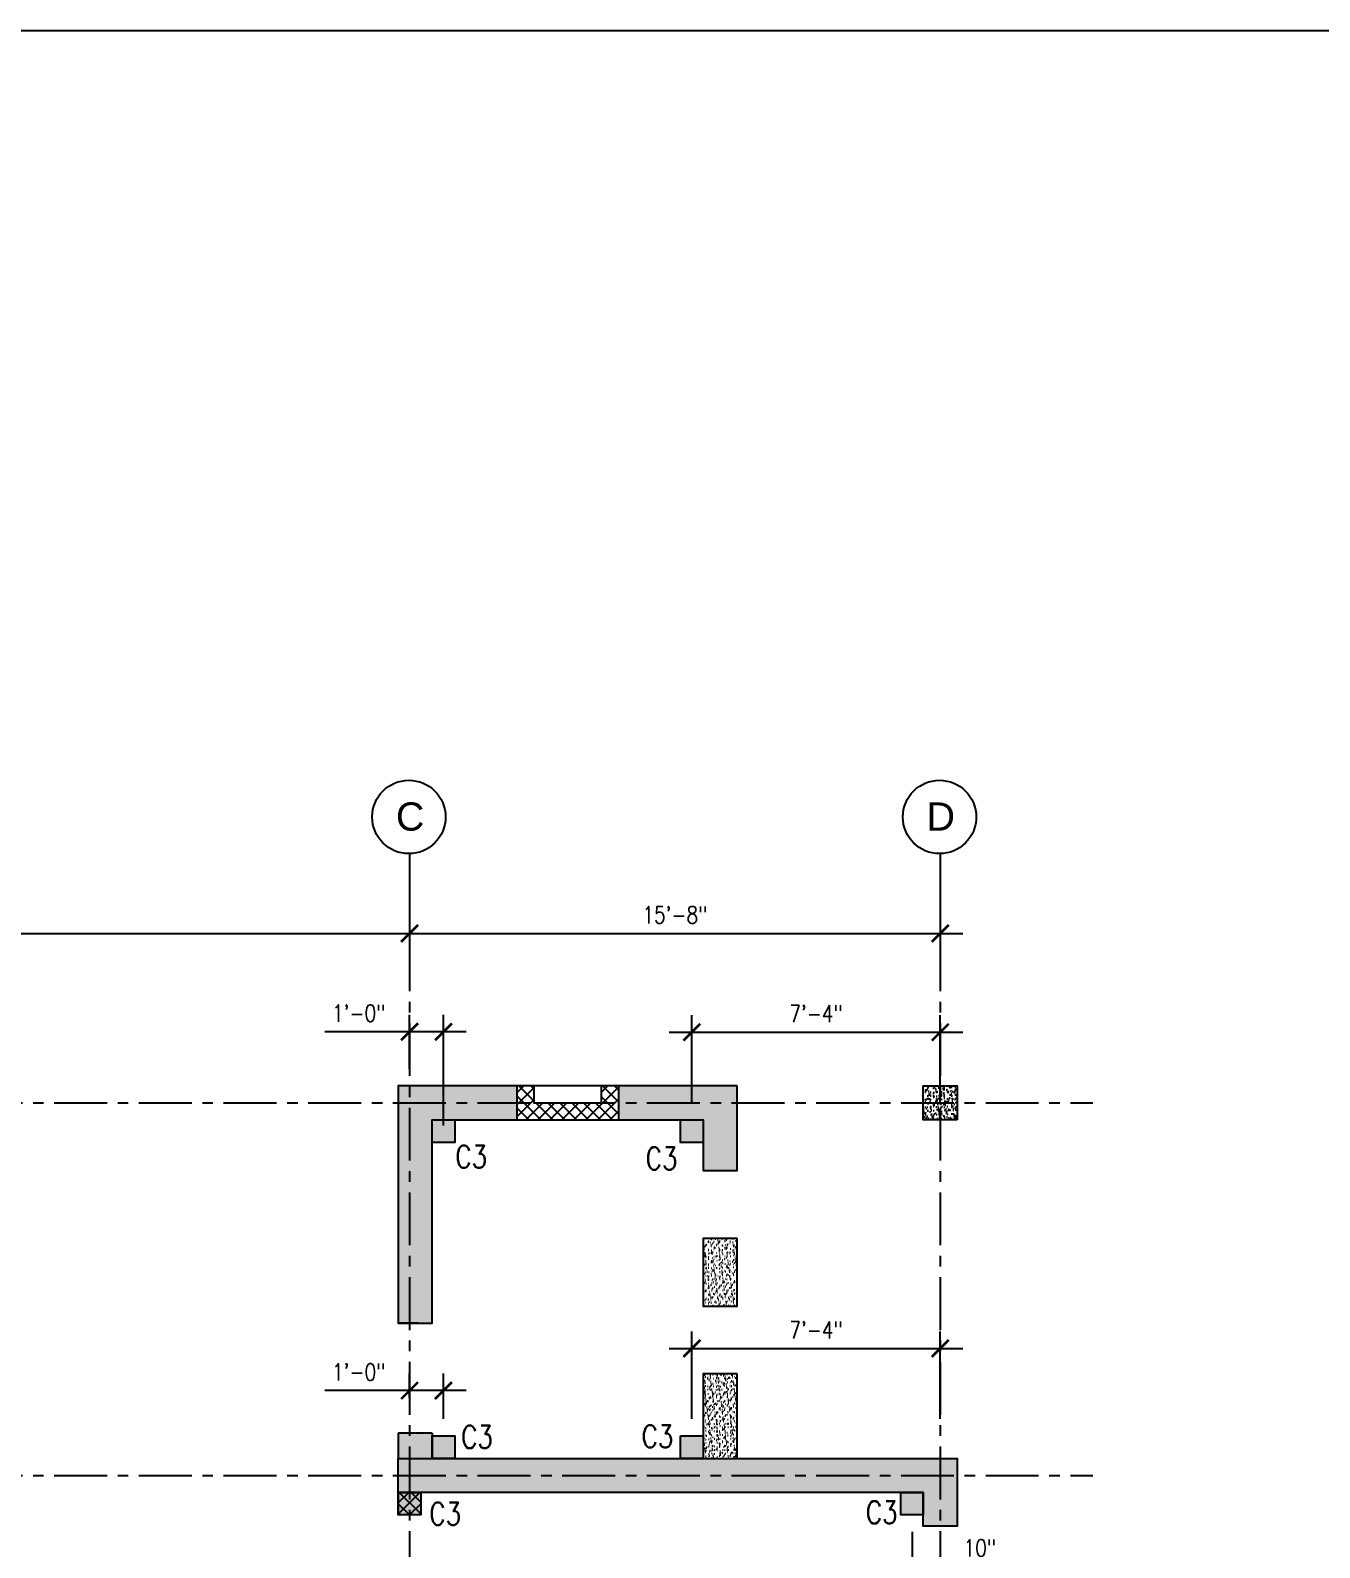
# Model space of a CAD drawing. Header units: inches. Extents: x 17147 to 26472, y -24737 to -16604.
# Drawn here: x 18139 to 18596, y -23266 to -22728 of the extents above; entities that cross this region are included whole.
import ezdxf
from ezdxf.enums import TextEntityAlignment as Align

# ---------------------------------------------------------------- set-up
doc = ezdxf.new("R2010")
doc.units = ezdxf.units.IN
doc.header["$MEASUREMENT"] = 0
doc.linetypes.add('CENTER', pattern=[2, 1.25, -0.25, 0.25, -0.25])
for name, color, linetype in [('A-HATCH RCC', 8, 'Continuous'), ('A-WALL-B', 33, 'Continuous'), ('A-WALL-RAMPED EARTH', 4, 'Continuous'), ('DIM', 2, 'Continuous'), ('DOOR', 4, 'Continuous'), ('GC', 3, 'Continuous'), ('Grid line', 1, 'CENTER'), ('GT', 4, 'Continuous'), ('LEVEL', 2, 'Continuous'), ('TEXT3', 4, 'Continuous'), ('WALL', 3, 'Continuous'), ('WALL HATCH', 252, 'Continuous')]:
    doc.layers.add(name, color=color, linetype=linetype)
doc.styles.add('dim', font='arial.ttf')
doc.styles.add('DIM 1_4 (A)', font='simplex.shx', dxfattribs={"width": 0.8})
doc.styles.add('DIM 3_16 (A)', font='simplex.shx', dxfattribs={"width": 0.8})
doc.dimstyles.new('DIM 3_16 (A)', dxfattribs={"dimtxt": 6, "dimasz": 6, "dimexe": 6, "dimexo": 6, "dimgap": 3, "dimtad": 1, "dimdec": 0, "dimzin": 3, "dimdsep": 46, "dimlunit": 4, "dimtxsty": 'DIM 3_16 (A)', "dimblk": 'ARCHTICK', "dimcen": 6, "dimdle": 8, "dimclrd": 2, "dimclre": 2, "dimclrt": 3, "dimadec": 0, "dimazin": 2, "dimtfac": 1, "dimtdec": 0, "dimtofl": 0, "dimtmove": 0, "dimatfit": 3, "dimfxl": 0, "dimtolj": 1, "dimtzin": 0, "dimlwd": -1, "dimlwe": -1, "dimarcsym": 0})
pattern_1 = [(127.5, (-13276982.5011, -107078831.9895), (-1.957652949317, -0.06400125184), [0, -1.54432, 0, -1.7272, 0, -1.651]), (97.5, (-13276982.501, -107078831.9895), (-2.867300402273, 1.79809313255), [0, -0.83312, 0, -1.39192, 0, -0.5334]), (57.5, (-13276982.5011, -107078833.2392), (-0.005748738714, 3.163969480966), [0, -0.508, 0, -1.8288, 0, -2.3876]), (47.5, (-13276982.501, -107078833.2392), (-0.89171729303, 3.05422580989), [0, -0.254, 0, -1.19888, 0, -1.3716])]

# ---------------------------------------------------------------- blocks, each defined once
blk = doc.blocks.new('_ARCHTICK')
at = {"color": 0, "linetype": 'ByBlock', "const_width": 0.15}
blk.add_lwpolyline([(-0.5, -0.5), (0.5, 0.5)], dxfattribs=at)
blk = doc.blocks.new('*D98')
at = {"layer": 'DEFPOINTS', "color": 0, "transparency": 16777216}
for p in [(17941.24, -23029.36), (18273.24, -23029.7), (18273.24, -23048.04)]:
    blk.add_point(p, dxfattribs=at)
at = {"layer": 'DIM', "color": 2, "transparency": 16777216}
for p, q in [((17941.24, -23035.36), (17941.24, -23054.04)), ((18273.24, -23035.7), (18273.24, -23054.04)), ((17933.24, -23048.04), (18281.24, -23048.04))]:
    blk.add_line(p, q, dxfattribs=at)
at = {"layer": 'DIM', "color": 2, "transparency": 16777216, "xscale": 6, "yscale": 6, "zscale": 6, "rotation": 180}
blk.add_blockref('_ARCHTICK', (17941.24, -23048.04), dxfattribs=at)
at = {"layer": 'DIM', "color": 2, "transparency": 16777216, "xscale": 6, "yscale": 6, "zscale": 6}
blk.add_blockref('_ARCHTICK', (18273.24, -23048.04), dxfattribs=at)
at = {"layer": 'DIM', "color": 3, "transparency": 16777216, "insert": (18107.24, -23041.47), "char_height": 6, "attachment_point": 5, "style": 'DIM 3_16 (A)'}
blk.add_mtext('\\A1;27\'-8"', dxfattribs=at)
blk = doc.blocks.new('*D99')
at = {"layer": 'DEFPOINTS', "color": 0, "transparency": 16777216}
for p in [(18273.24, -23029.51), (18461.24, -23029.7), (18461.24, -23048.04)]:
    blk.add_point(p, dxfattribs=at)
at = {"layer": 'DIM', "color": 2, "transparency": 16777216}
for p, q in [((18273.24, -23035.51), (18273.24, -23054.04)), ((18461.24, -23035.7), (18461.24, -23054.04)), ((18265.24, -23048.04), (18469.24, -23048.04))]:
    blk.add_line(p, q, dxfattribs=at)
at = {"layer": 'DIM', "color": 2, "transparency": 16777216, "xscale": 6, "yscale": 6, "zscale": 6, "rotation": 180}
blk.add_blockref('_ARCHTICK', (18273.24, -23048.04), dxfattribs=at)
at = {"layer": 'DIM', "color": 2, "transparency": 16777216, "xscale": 6, "yscale": 6, "zscale": 6}
blk.add_blockref('_ARCHTICK', (18461.24, -23048.04), dxfattribs=at)
at = {"layer": 'DIM', "color": 3, "transparency": 16777216, "insert": (18367.24, -23041.47), "char_height": 6, "attachment_point": 5, "style": 'DIM 3_16 (A)'}
blk.add_mtext('\\A1;15\'-8"', dxfattribs=at)
blk = doc.blocks.new('*D164')
at = {"layer": 'DEFPOINTS', "color": 0, "transparency": 16777216}
for p in [(18451.24, -23254.04), (18461.24, -23258.04), (18461.24, -23272.31)]:
    blk.add_point(p, dxfattribs=at)
at = {"layer": 'LEVEL', "color": 2, "transparency": 16777216}
for p, q in [((18451.24, -23260.04), (18451.24, -23278.31)), ((18461.24, -23264.04), (18461.24, -23278.31)), ((18443.24, -23272.31), (18461.24, -23272.31)), ((18461.24, -23272.31), (18483.3, -23272.31))]:
    blk.add_line(p, q, dxfattribs=at)
at = {"layer": 'LEVEL', "color": 2, "transparency": 16777216, "xscale": 6, "yscale": 6, "zscale": 6, "rotation": 180}
blk.add_blockref('_ARCHTICK', (18451.24, -23272.31), dxfattribs=at)
at = {"layer": 'LEVEL', "color": 2, "transparency": 16777216, "xscale": 6, "yscale": 6, "zscale": 6}
blk.add_blockref('_ARCHTICK', (18461.24, -23272.31), dxfattribs=at)
at = {"layer": 'LEVEL', "color": 3, "transparency": 16777216, "insert": (18475.27, -23265.74), "char_height": 6, "attachment_point": 5, "style": 'DIM 3_16 (A)'}
blk.add_mtext('\\A1;10"', dxfattribs=at)
blk = doc.blocks.new('*D165')
at = {"layer": 'DEFPOINTS', "color": 0, "transparency": 16777216}
for p in [(18461.24, -23195.04), (18373.24, -23226.04), (18461.24, -23226.04)]:
    blk.add_point(p, dxfattribs=at)
at = {"layer": 'LEVEL', "color": 2, "transparency": 16777216}
for p, q in [((18373.24, -23220.04), (18373.24, -23189.04)), ((18461.24, -23220.04), (18461.24, -23189.04)), ((18365.24, -23195.04), (18469.24, -23195.04))]:
    blk.add_line(p, q, dxfattribs=at)
at = {"layer": 'LEVEL', "color": 2, "transparency": 16777216, "xscale": 6, "yscale": 6, "zscale": 6, "rotation": 180}
blk.add_blockref('_ARCHTICK', (18373.24, -23195.04), dxfattribs=at)
at = {"layer": 'LEVEL', "color": 2, "transparency": 16777216, "xscale": 6, "yscale": 6, "zscale": 6}
blk.add_blockref('_ARCHTICK', (18461.24, -23195.04), dxfattribs=at)
at = {"layer": 'LEVEL', "color": 3, "transparency": 16777216, "insert": (18417.24, -23188.47), "char_height": 6, "attachment_point": 5, "style": 'DIM 3_16 (A)'}
blk.add_mtext('\\A1;7\'-4"', dxfattribs=at)
blk = doc.blocks.new('*D166')
at = {"layer": 'DEFPOINTS', "color": 0, "transparency": 16777216}
for p in [(18273.24, -23209.97), (18273.24, -23218.44), (18285.24, -23226.04)]:
    blk.add_point(p, dxfattribs=at)
at = {"layer": 'LEVEL', "color": 2, "transparency": 16777216}
for p, q in [((18273.24, -23212.44), (18273.24, -23203.97)), ((18285.24, -23220.04), (18285.24, -23203.97)), ((18273.24, -23209.97), (18243.19, -23209.97)), ((18293.24, -23209.97), (18273.24, -23209.97))]:
    blk.add_line(p, q, dxfattribs=at)
at = {"layer": 'LEVEL', "color": 2, "transparency": 16777216, "xscale": 6, "yscale": 6, "zscale": 6, "rotation": 180}
blk.add_blockref('_ARCHTICK', (18273.24, -23209.97), dxfattribs=at)
at = {"layer": 'LEVEL', "color": 2, "transparency": 16777216, "xscale": 6, "yscale": 6, "zscale": 6}
blk.add_blockref('_ARCHTICK', (18285.24, -23209.97), dxfattribs=at)
at = {"layer": 'LEVEL', "color": 3, "transparency": 16777216, "insert": (18255.22, -23203.4), "char_height": 6, "attachment_point": 5, "style": 'DIM 3_16 (A)'}
blk.add_mtext('\\A1;1\'-0"', dxfattribs=at)
blk = doc.blocks.new('*D167')
at = {"layer": 'DEFPOINTS', "color": 0, "transparency": 16777216}
for p in [(18273.24, -23082.87), (18273.24, -23102.04), (18285.24, -23122.04)]:
    blk.add_point(p, dxfattribs=at)
at = {"layer": 'LEVEL', "color": 2, "transparency": 16777216}
for p, q in [((18273.24, -23096.04), (18273.24, -23076.87)), ((18285.24, -23116.04), (18285.24, -23076.87)), ((18273.24, -23082.87), (18243.19, -23082.87)), ((18293.24, -23082.87), (18273.24, -23082.87))]:
    blk.add_line(p, q, dxfattribs=at)
at = {"layer": 'LEVEL', "color": 2, "transparency": 16777216, "xscale": 6, "yscale": 6, "zscale": 6, "rotation": 180}
blk.add_blockref('_ARCHTICK', (18273.24, -23082.87), dxfattribs=at)
at = {"layer": 'LEVEL', "color": 2, "transparency": 16777216, "xscale": 6, "yscale": 6, "zscale": 6}
blk.add_blockref('_ARCHTICK', (18285.24, -23082.87), dxfattribs=at)
at = {"layer": 'LEVEL', "color": 3, "transparency": 16777216, "insert": (18255.22, -23076.3), "char_height": 6, "attachment_point": 5, "style": 'DIM 3_16 (A)'}
blk.add_mtext('\\A1;1\'-0"', dxfattribs=at)
blk = doc.blocks.new('*D168')
at = {"layer": 'DEFPOINTS', "color": 0, "transparency": 16777216}
for p in [(18461.24, -23083.04), (18373.24, -23114.04), (18461.24, -23114.04)]:
    blk.add_point(p, dxfattribs=at)
at = {"layer": 'LEVEL', "color": 2, "transparency": 16777216}
for p, q in [((18373.24, -23108.04), (18373.24, -23077.04)), ((18461.24, -23108.04), (18461.24, -23077.04)), ((18365.24, -23083.04), (18469.24, -23083.04))]:
    blk.add_line(p, q, dxfattribs=at)
at = {"layer": 'LEVEL', "color": 2, "transparency": 16777216, "xscale": 6, "yscale": 6, "zscale": 6, "rotation": 180}
blk.add_blockref('_ARCHTICK', (18373.24, -23083.04), dxfattribs=at)
at = {"layer": 'LEVEL', "color": 2, "transparency": 16777216, "xscale": 6, "yscale": 6, "zscale": 6}
blk.add_blockref('_ARCHTICK', (18461.24, -23083.04), dxfattribs=at)
at = {"layer": 'LEVEL', "color": 3, "transparency": 16777216, "insert": (18417.24, -23076.47), "char_height": 6, "attachment_point": 5, "style": 'DIM 3_16 (A)'}
blk.add_mtext('\\A1;7\'-4"', dxfattribs=at)

msp = doc.modelspace()

# ---------------------------------------------------------------- hatches: boundary and pattern name
at = {"layer": 'A-HATCH RCC'}
h = msp.add_hatch(dxfattribs=at)
h.set_pattern_fill('AR-SAND', color=256, scale=0.04, angle=90)
h.set_pattern_definition(pattern_1)
h.paths.add_polyline_path([(18311.24463, -23114.04359), (18311.24463, -23102.04359), (18269.24463, -23102.04359), (18269.24463, -23186.04359), (18281.24463, -23186.04359), (18281.24463, -23114.04359)])
h.paths.add_polyline_path([(18347.24463, -23102.04359), (18347.24463, -23114.04359), (18377.24463, -23114.04359), (18377.24463, -23132.04359), (18389.24463, -23132.04359), (18389.24463, -23102.04359)])
h = msp.add_hatch(dxfattribs=at)
h.set_pattern_fill('_USER,_O', color=256, scale=3, angle=45, double=1, pattern_type=0)
h.set_pattern_definition([(45, (19023.4706, -23113.5436), (-2.12132, 2.12132), []), (135, (19023.4706, -23113.5436), (-2.12132, -2.12132), [])])
h.paths.add_polyline_path([(18347.24463, -23102.04359), (18341.24463, -23102.04359), (18341.24463, -23108.04359), (18317.24463, -23108.04359), (18317.24463, -23102.04359), (18311.24463, -23102.04359), (18311.24463, -23114.04359), (18347.24463, -23114.04359)])
h = msp.add_hatch(dxfattribs=at)
h.set_pattern_fill('AR-SAND', color=256, scale=0.04, angle=90)
h.set_pattern_definition([(127.5, (-13276982.5011, -107079010.9895), (-1.957652949317, -0.06400125184), [0, -1.54432, 0, -1.7272, 0, -1.651]), (97.5, (-13276982.501, -107079010.9895), (-2.867300402273, 1.79809313255), [0, -0.83312, 0, -1.39192, 0, -0.5334]), (57.5, (-13276982.5011, -107079012.2392), (-0.005748738714, 3.163969480966), [0, -0.508, 0, -1.8288, 0, -2.3876]), (47.5, (-13276982.501, -107079012.2392), (-0.89171729303, 3.05422580989), [0, -0.254, 0, -1.19888, 0, -1.3716])])
h.paths.add_polyline_path([(18467.24463, -23114.04359), (18455.24463, -23114.04359), (18455.24463, -23102.04359), (18467.24463, -23102.04359)])
h = msp.add_hatch(dxfattribs=at)
h.set_pattern_fill('AR-SAND', color=256, scale=0.04, angle=90)
h.set_pattern_definition(pattern_1)
h.paths.add_polyline_path([(18389.24463, -23156.04359), (18377.24463, -23156.04359), (18377.24463, -23180.04359), (18389.24463, -23180.04359)])
h = msp.add_hatch(dxfattribs=at)
h.set_pattern_fill('AR-SAND', color=256, scale=0.04, angle=90)
h.set_pattern_definition([(127.5, (-13276978.5011, -107078830.9895), (-1.957652949317, -0.06400125184), [0, -1.54432, 0, -1.7272, 0, -1.651]), (97.5, (-13276978.501, -107078830.9895), (-2.867300402273, 1.79809313255), [0, -0.83312, 0, -1.39192, 0, -0.5334]), (57.5, (-13276978.5011, -107078832.2392), (-0.005748738714, 3.163969480966), [0, -0.508, 0, -1.8288, 0, -2.3876]), (47.5, (-13276978.501, -107078832.2392), (-0.89171729303, 3.05422580989), [0, -0.254, 0, -1.19888, 0, -1.3716])])
h.paths.add_polyline_path([(18389.24463, -23204.04359), (18377.24463, -23204.04359), (18377.24463, -23234.04359), (18389.24463, -23234.04359)])
h = msp.add_hatch(dxfattribs=at)
h.set_pattern_fill('AR-SAND', color=256, scale=0.04, angle=90)
h.set_pattern_definition([(127.5, (18271.7937, -23226.8887), (-1.957653, -0.064001), [0, -1.54432, 0, -1.7272, 0, -1.651]), (97.5, (18271.7937, -23226.8887), (-2.8673, 1.798093), [0, -0.83312, 0, -1.39192, 0, -0.5334]), (57.5, (18271.7937, -23228.1384), (-0.005749, 3.16397), [0, -0.508, 0, -1.8288, 0, -2.3876]), (47.5, (18271.7937, -23228.1384), (-0.891717, 3.054226), [0, -0.254, 0, -1.19888, 0, -1.3716])])
h.paths.add_polyline_path([(18273.24463, -23225.04359), (18269.24463, -23225.04359), (18269.24463, -23234.04359), (18273.24463, -23234.04359)])
h.paths.add_polyline_path([(18273.24463, -23225.04359), (18273.24463, -23234.04359), (18281.24463, -23234.04359), (18281.24463, -23225.04359)])
h.paths.add_polyline_path([(18269.24463, -23234.04359), (18467.24463, -23234.04359), (18467.24463, -23258.04359), (18455.24463, -23258.04359), (18455.24463, -23246.04359), (18269.24463, -23246.04359)])
h = msp.add_hatch(dxfattribs=at)
h.set_pattern_fill('_USER,_O', color=256, scale=3, angle=45, double=1, pattern_type=0)
h.set_pattern_definition([(45, (-13221152.085, -107067503.427), (-2.12132034356, 2.12132034356), []), (135, (-13221152.085, -107067503.427), (-2.12132034356, -2.12132034356), [])])
h.paths.add_polyline_path([(18269.24463, -23294.04359), (18277.24463, -23294.04359), (18277.24463, -23306.04359), (18269.24463, -23306.04359)])
h.paths.add_polyline_path([(18269.24463, -23330.04359), (18277.24463, -23330.04359), (18277.24463, -23354.04359), (18269.24463, -23354.04359)])
h.paths.add_polyline_path([(18269.24463, -23378.04359), (18277.24463, -23378.04359), (18277.24463, -23386.04359), (18455.24463, -23386.04359), (18455.24463, -23394.04359), (18277.24463, -23394.04359), (18277.24463, -23402.04359), (18269.24463, -23402.04359)])
h.paths.add_polyline_path([(18277.24463, -23254.04359), (18269.24463, -23254.04359), (18269.24463, -23246.04359), (18277.24463, -23246.04359)])
at = {"layer": 'WALL HATCH'}
for points in [[(18289.24463, -23114.04359), (18281.24463, -23114.04359), (18281.24463, -23122.04359), (18289.24463, -23122.04359)], [(18377.24463, -23114.04359), (18369.24463, -23114.04359), (18369.24463, -23122.04359), (18377.24463, -23122.04359)], [(18289.24463, -23226.04359), (18281.24463, -23226.04359), (18281.24463, -23234.04359), (18289.24463, -23234.04359)], [(18377.24463, -23226.04359), (18369.24463, -23226.04359), (18369.24463, -23234.04359), (18377.24463, -23234.04359)], [(18277.24463, -23246.04359), (18269.24463, -23246.04359), (18269.24463, -23254.04359), (18277.24463, -23254.04359)], [(18455.24463, -23246.04359), (18447.24463, -23246.04359), (18447.24463, -23254.04359), (18455.24463, -23254.04359)]]:
    msp.add_hatch(color=256, dxfattribs=at).paths.add_polyline_path(points)

# ---------------------------------------------------------------- linework, layer by layer
at = {"linetype": 'ByBlock'}
msp.add_lwpolyline([(17532.34178, -22728.11519), (18617.79681, -22728.11519), (18617.79681, -24397.5849), (17532.34178, -24397.5849)], close=True, dxfattribs=at)
at = {"layer": 'A-WALL-B'}
for p, q in [((18276.24463, -23186.04359), (18269.24463, -23186.04359)), ((18269.24463, -23246.04359), (18269.24463, -23254.04359)), ((18277.24463, -23246.04359), (18277.24463, -23254.04359)), ((18277.24463, -23254.04359), (18269.24463, -23254.04359))]:
    msp.add_line(p, q, dxfattribs=at)
at = {"layer": 'A-WALL-RAMPED EARTH'}
for p, q in [((18281.24463, -23225.04359), (18269.24463, -23225.04359)), ((18269.24463, -23225.04359), (18269.24463, -23234.04359)), ((18281.24463, -23225.04359), (18281.24463, -23234.04359))]:
    msp.add_line(p, q, dxfattribs=at)
for points in [[(18389.24463, -23102.04359), (18269.24463, -23102.04359), (18269.24463, -23186.04359), (18281.24463, -23186.04359), (18281.24463, -23114.04359), (18377.24463, -23114.04359), (18377.24463, -23132.04359), (18389.24463, -23132.04359)], [(18467.24463, -23114.04359), (18455.24463, -23114.04359), (18455.24463, -23102.04359), (18467.24463, -23102.04359)], [(18389.24463, -23156.04359), (18377.24463, -23156.04359), (18377.24463, -23180.04359), (18389.24463, -23180.04359)], [(18389.24463, -23204.04359), (18377.24463, -23204.04359), (18377.24463, -23234.04359), (18389.24463, -23234.04359)], [(18269.24463, -23234.04359), (18467.24463, -23234.04359), (18467.24463, -23258.04359), (18455.24463, -23258.04359), (18455.24463, -23246.04359), (18269.24463, -23246.04359)]]:
    msp.add_lwpolyline(points, close=True, dxfattribs=at)
at = {"layer": 'DOOR', "color": 6}
for points in [[(18281.24463, -23114.04359), (18289.24463, -23114.04359), (18289.24463, -23122.04359), (18281.24463, -23122.04359)], [(18369.24463, -23114.04359), (18377.24463, -23114.04359), (18377.24463, -23122.04359), (18369.24463, -23122.04359)], [(18281.24463, -23226.04359), (18289.24463, -23226.04359), (18289.24463, -23234.04359), (18281.24463, -23234.04359)], [(18369.24463, -23226.04359), (18377.24463, -23226.04359), (18377.24463, -23234.04359), (18369.24463, -23234.04359)], [(18269.24463, -23246.04359), (18277.24463, -23246.04359), (18277.24463, -23254.04359), (18269.24463, -23254.04359)], [(18447.24463, -23246.04359), (18455.24463, -23246.04359), (18455.24463, -23254.04359), (18447.24463, -23254.04359)]]:
    msp.add_lwpolyline(points, close=True, dxfattribs=at)
at = {"layer": 'GC'}
for centre in [(18272.98465, -23006.77218), (18460.98465, -23006.77218)]:
    msp.add_circle(centre, 13, dxfattribs=at)
at = {"layer": 'Grid line', "ltscale": 15}
for p, q in [((18273.24463, -23019.76958), (18273.24463, -23870.04359)), ((18461.24463, -23019.76958), (18461.24463, -23870.04359)), ((17667.33811, -23108.04359), (18515.24463, -23108.04359)), ((17667.33811, -23240.04359), (18515.24463, -23240.04359))]:
    msp.add_line(p, q, dxfattribs=at)
at = {"layer": 'WALL'}
for p, q in [((18311.24463, -23102.04359), (18311.24463, -23114.04359)), ((18347.24463, -23102.04359), (18347.24463, -23114.04359))]:
    msp.add_line(p, q, dxfattribs=at)
msp.add_lwpolyline([(18317.24463, -23102.04359), (18317.24463, -23108.04359), (18341.24463, -23108.04359), (18341.24463, -23102.04359)], dxfattribs=at)

# ---------------------------------------------------------------- texts
at = {"layer": 'GT', "color": 4, "style": 'dim'}
for s, p in [('C', (18273.43527, -23006.60466)), ('D', (18461.43527, -23006.60466))]:
    msp.add_text(s, height=10, dxfattribs=at).set_placement(p, align=Align.MIDDLE_CENTER)
at = {"layer": 'TEXT3', "style": 'DIM 1_4 (A)', "width": 0.8}
for p in [(18289.45282, -23131.1144), (18356.89096, -23131.74091), (18291.51792, -23230.39091), (18355.44781, -23230.18208), (18280.24279, -23257.60865), (18434.89096, -23257.11063)]:
    msp.add_text('C3', height=8, dxfattribs=at).set_placement(p)

# ---------------------------------------------------------------- dimensions: what is measured, and where the dimension line sits
at = {"layer": 'DIM'}
for base, p1, p2, picture, middle in [((18273.24463, -23048.04359), (17941.24463, -23029.3648), (18273.24463, -23029.6959), '*D98', (18107.24463, -23041.47217)), ((18461.24463, -23048.04359), (18273.24463, -23029.50841), (18461.24463, -23029.6959), '*D99', (18367.24463, -23041.47217))]:
    dim = msp.add_linear_dim(base=base, p1=p1, p2=p2, angle=180, dimstyle='DIM 3_16 (A)', dxfattribs=at)
    dim.commit()
    dim.dimension.update_dxf_attribs({"geometry": picture, "text_midpoint": middle})
at = {"layer": 'LEVEL', "color": 2}
for base, p1, p2, picture, middle in [((18273.24463, -23082.87027), (18285.24463, -23122.04359), (18273.24463, -23102.04359), '*D167', (18255.21606, -23076.29884)), ((18461.24463, -23083.04153), (18373.24463, -23114.04359), (18461.24463, -23114.04359), '*D168', (18417.24463, -23076.4701)), ((18461.24463, -23195.04153), (18373.24463, -23226.04359), (18461.24463, -23226.04359), '*D165', (18417.24463, -23188.4701)), ((18273.24463, -23209.96906), (18285.24463, -23226.04359), (18273.24463, -23218.44231), '*D166', (18255.21606, -23203.39764)), ((18461.24463, -23272.31184), (18451.24463, -23254.04359), (18461.24463, -23258.04359), '*D164', (18475.2732, -23265.74041))]:
    dim = msp.add_linear_dim(base=base, p1=p1, p2=p2, dimstyle='DIM 3_16 (A)', dxfattribs=at)
    dim.commit()
    dim.dimension.update_dxf_attribs({"geometry": picture, "text_midpoint": middle})

doc.saveas('drawing.dxf')
